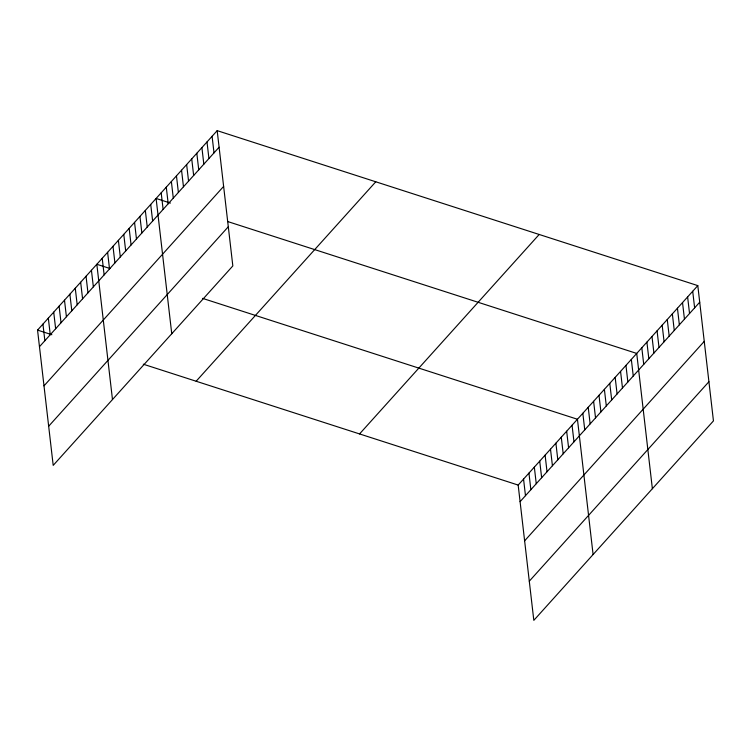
<?xml version="1.0" encoding="UTF-8"?>
<svg xmlns="http://www.w3.org/2000/svg" width="751" height="751" viewBox="0 0 751 751"><rect width="100%" height="100%" fill="white"/><g stroke="black" fill="none" stroke-linecap="round" stroke-linejoin="round"><path stroke-width="1.13" d="M217.18 130.646L232.829 265.929L53.199 465.385L37.55 330.102L217.18 130.646L697.801 285.615L713.45 420.898L533.82 620.354L518.171 485.071L697.801 285.615M39.474 346.699L219.095 147.234M43.999 385.864L223.629 186.408M48.674 426.221L228.304 226.755M196.152 381.245L375.782 181.78M359.56 433.928L539.19 234.472M520.086 501.668L699.716 302.212M524.62 540.833L704.25 341.376M529.286 581.19L708.916 381.733M170.421 203.07L156.105 198.461L171.754 333.744M227.694 221.545L636.726 353.43L652.375 488.713M110.04 268.539L96.832 264.277L112.481 399.56M202.563 298.372L577.444 419.255L593.102 554.538M37.55 330.102L51.866 334.721M143.281 364.197L518.171 485.071M692.704 291.266L694.628 307.863M687.616 296.917L689.54 313.514M682.528 302.569L684.452 319.166M677.44 308.22L679.355 324.817M672.352 313.871L674.267 330.468M667.263 319.522L669.179 336.119M662.166 325.174L664.091 341.771M657.078 330.825L659.002 347.422M651.99 336.476L653.914 353.073M646.902 342.127L648.826 358.725M641.814 347.779L643.729 364.376M631.338 359.41L633.253 376.007M625.949 365.399L627.864 381.996M620.561 371.379L622.476 387.976M615.172 377.368L617.087 393.965M609.774 383.348L611.699 399.945M604.386 389.337L606.31 405.925M598.998 395.317L600.922 411.914M593.609 401.297L595.534 417.894M588.221 407.286L590.145 423.883M582.832 413.266L584.757 429.863M572.055 425.235L573.98 441.832M566.667 431.215L568.591 447.812M561.279 437.204L563.203 453.801M555.89 443.184L557.815 459.781M550.502 449.173L552.426 465.77M545.113 455.153L547.028 471.75M539.725 461.142L541.64 477.73M534.337 467.122L536.252 483.719M528.948 473.102L530.863 489.699M523.56 479.091L525.475 495.688M212.092 136.297L214.007 152.885M207.004 141.948L208.919 158.536M201.906 147.6L203.831 164.187M196.818 153.251L198.743 169.839M191.73 158.902L193.655 175.49M186.642 164.553L188.557 181.141M181.554 170.205L183.469 186.792M176.466 175.856L178.381 192.444M171.369 181.507L173.293 198.095M166.281 187.159L168.205 203.746M161.193 192.81L163.117 209.398M150.716 204.441L152.641 221.038M145.328 210.421L147.243 227.018M139.939 216.41L141.855 233.007M134.551 222.39L136.466 238.987M129.163 228.379L131.078 244.976M123.774 234.359L125.689 250.956M118.386 240.339L120.301 256.936M112.997 246.328L114.912 262.925M107.609 252.308L109.524 268.905M102.22 258.297L104.136 274.894M91.434 270.266L93.359 286.854M86.046 276.246L87.97 292.843M80.657 282.226L82.582 298.823M75.269 288.215L77.193 304.812M69.881 294.195L71.805 310.792M64.492 300.184L66.417 316.781M59.104 306.164L61.028 322.761M53.715 312.144L55.64 328.741M48.327 318.133L50.251 334.73M42.938 324.113L44.863 340.71"/></g></svg>
